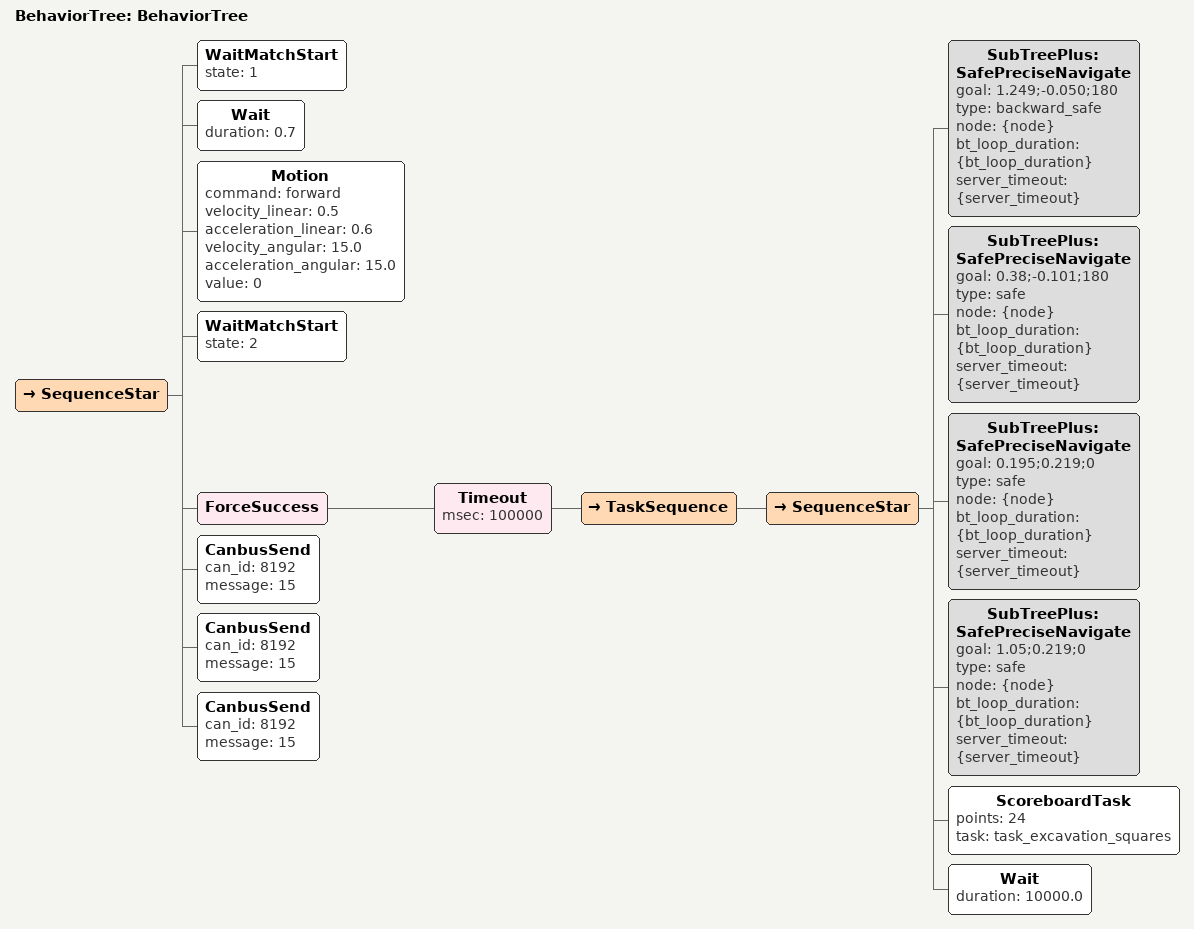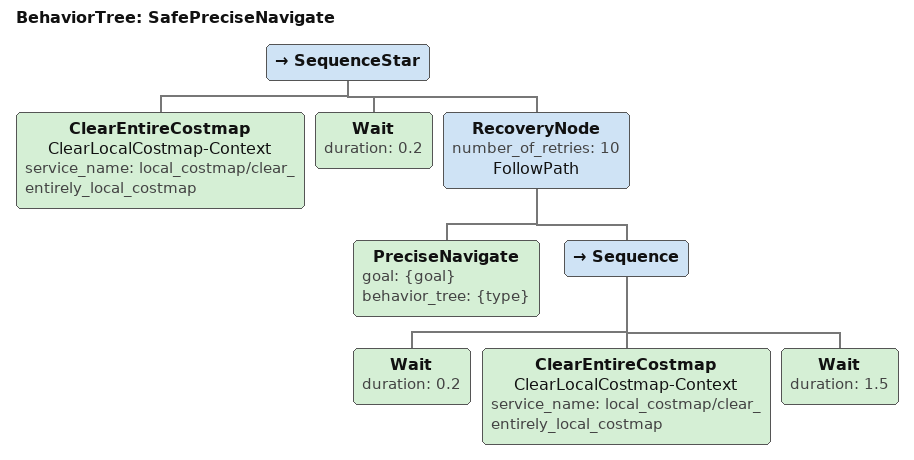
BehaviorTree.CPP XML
<root main_tree_to_execute="BehaviorTree">
    <BehaviorTree ID="BehaviorTree">

        <SequenceStar>
		<WaitMatchStart state="1" />
		<Wait duration="0.7"/>

		<Motion command="forward" velocity_linear="0.5" acceleration_linear="0.6" velocity_angular="15.0" acceleration_angular="15.0" value="0" />

		<WaitMatchStart state="2" />
            <ForceSuccess>
                <Timeout msec="100000">

		  <TaskSequence>
                    <SequenceStar>

                        <SubTreePlus ID="SafePreciseNavigate" goal="1.249;-0.050;180" type="backward_safe" node="{node}" bt_loop_duration="{bt_loop_duration}" server_timeout="{server_timeout}" />
                        <SubTreePlus ID="SafePreciseNavigate" goal="0.38;-0.101;180" type="safe" node="{node}" bt_loop_duration="{bt_loop_duration}" server_timeout="{server_timeout}" />
                        <SubTreePlus ID="SafePreciseNavigate" goal="0.195;0.219;0" type="safe" node="{node}" bt_loop_duration="{bt_loop_duration}" server_timeout="{server_timeout}" />
                        <SubTreePlus ID="SafePreciseNavigate" goal="1.05;0.219;0" type="safe" node="{node}" bt_loop_duration="{bt_loop_duration}" server_timeout="{server_timeout}" />

	                <ScoreboardTask points="24" task="task_excavation_squares"/>

                        <Wait duration="10000.0" />
                    </SequenceStar>
	          </TaskSequence>
                </Timeout>
            </ForceSuccess>

            <CanbusSend can_id="8192" message="15" />
            <CanbusSend can_id="8192" message="15" />
            <CanbusSend can_id="8192" message="15" />
        </SequenceStar>
    </BehaviorTree>
    <BehaviorTree ID="SafePreciseNavigate">
        <SequenceStar>
            <ClearEntireCostmap name="ClearLocalCostmap-Context" service_name="local_costmap/clear_entirely_local_costmap" />
	    <Wait duration="0.2" />
            <RecoveryNode number_of_retries="10" name="FollowPath">
                <PreciseNavigate goal="{goal}" behavior_tree="{type}" />
                <Sequence>
                    <Wait duration="0.2" />
                    <ClearEntireCostmap name="ClearLocalCostmap-Context" service_name="local_costmap/clear_entirely_local_costmap" />
                    <Wait duration="1.5" />
                </Sequence>
            </RecoveryNode>
        </SequenceStar>
    </BehaviorTree>
</root>
